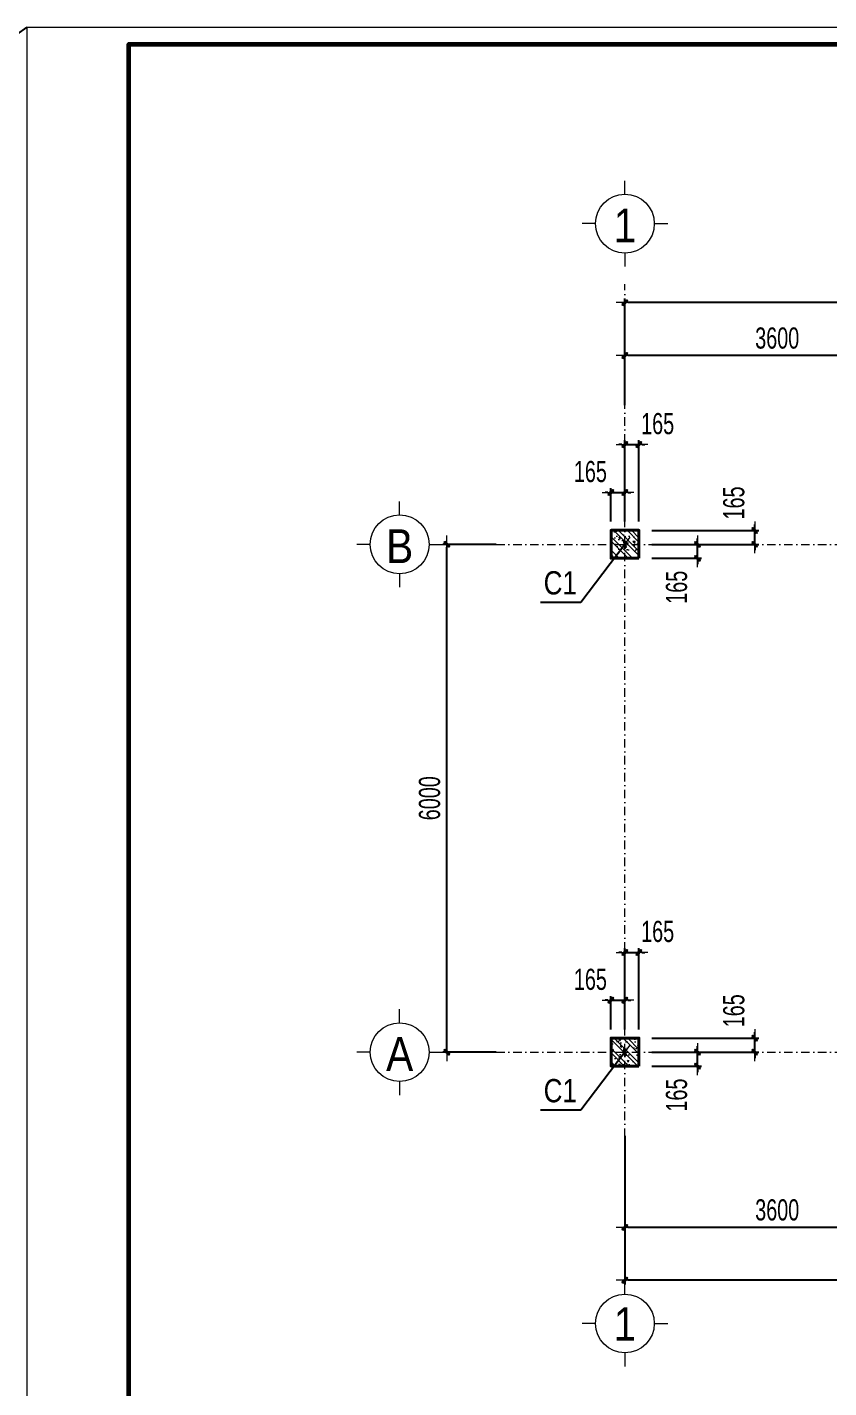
# Model space of a CAD drawing. Header units: millimetres. Extents: x -182770 to 489476, y -561170 to -280028.
# Drawn here: x 73676 to 83150, y -528665 to -512589 of the extents above; entities that cross this region are included whole.
import ezdxf
from ezdxf.enums import TextEntityAlignment as Align

# ---------------------------------------------------------------- set-up
doc = ezdxf.new("R2010")
doc.units = ezdxf.units.MM
doc.header["$MEASUREMENT"] = 0
doc.header["$PDMODE"] = 32
doc.linetypes.add('DASHDOT', pattern=[1, 0.5, -0.25, 0, -0.25])
doc.linetypes.add('HIDDEN', pattern=[0.375, 0.25, -0.125])
doc.layers.get('Defpoints').update_dxf_attribs({"color": 1})
doc.layers.add('KCS_Plotter', color=11, linetype='Continuous', plot=False)
for name, color, linetype, lineweight in [('Khungten_LCDI', 7, 'Continuous', 5), ('LC Dim', 8, 'Continuous', 18), ('LC Hatch', 252, 'Continuous', 9), ('LC ISO', 153, 'Continuous', 13), ('LC MANH DUT', 35, 'HIDDEN', 5), ('LC Net dam2', 6, 'Continuous', 40), ('LC Net manh', 133, 'Continuous', 5), ('LC Net thay', 63, 'Continuous', 25), ('LC Net truc', 79, 'DASHDOT', 13), ('LC Text1', 3, 'Continuous', 20), ('LC Text2', 7, 'Continuous', 25)]:
    doc.layers.add(name, color=color, linetype=linetype, lineweight=lineweight)
doc.styles.add('1', font='vnsimli.shx', dxfattribs={"width": 0.6})
doc.styles.add('HOATBIF', font='hoatbif.shx', dxfattribs={"width": 0.7})
doc.styles.add('Khungten', font='VHAVAN.TTF', dxfattribs={"width": 0.9, "height": 5000})
doc.styles.add('LC 1', font='VHAVANB.TTF')
doc.styles.add('T2', font='VHARIAL.TTF', dxfattribs={"width": 0.8})
doc.styles.add('Title', font='VHBLACK.TTF', dxfattribs={"width": 0.8})
doc.dimstyles.new('1-100', dxfattribs={"dimscale": 100, "dimtxt": 2.5, "dimasz": 0.35, "dimexe": 0.5, "dimexo": 0, "dimgap": 0.8, "dimtad": 1, "dimdec": 0, "dimzin": 0, "dimdsep": 46, "dimtxsty": 'HOATBIF', "dimblk1": 'DOT', "dimblk2": 'DOT', "dimsah": 1, "dimcen": -1, "dimdle": 1, "dimclrd": 256, "dimclre": 256, "dimclrt": 4, "dimadec": 3, "dimazin": 2, "dimtfac": 0.333333, "dimtdec": 0, "dimtix": 1, "dimtmove": 2, "dimatfit": 3, "dimldrblk": 'DOT', "dimfxl": 1, "dimtvp": 0.833333, "dimtolj": 1, "dimtzin": 0, "dimarcsym": 0})
doc.dimstyles.new('1-100$7', dxfattribs={"dimtxt": 230, "dimasz": 300, "dimexe": 50, "dimexo": 300, "dimgap": 80, "dimtad": 1, "dimdec": 3, "dimzin": 12, "dimdsep": 46, "dimtxsty": '1', "dimblk1": 'ARCHTICK', "dimblk2": 'ARCHTICK', "dimsah": 1, "dimcen": 0.09, "dimdle": 160, "dimclrd": 6, "dimclre": 6, "dimclrt": 2, "dimadec": 3, "dimazin": 3, "dimtfac": 1, "dimtdec": 3, "dimtix": 1, "dimtmove": 2, "dimatfit": 3, "dimldrblk": 'DOTSMALL', "dimfxl": 1, "dimtolj": 1, "dimtzin": 15, "dimarcsym": 0})

# ---------------------------------------------------------------- blocks, each defined once
blk = doc.blocks.new('DOT')
at = {"layer": 'LC Dim'}
blk.add_line((-3, 0), (3, 0), dxfattribs=at)
at = {"layer": 'LC Dim', "color": 4}
blk.add_line((-1, -1), (1, 1), dxfattribs=at)
blk.add_lwpolyline([(0.5, 1), (-1, -0.5), (-0.5, -1), (1, 0.5)], close=True, dxfattribs=at)
blk = doc.blocks.new('*D1086')
at = {"layer": 'Defpoints', "color": 0, "ltscale": 2, "transparency": 16777216}
for p in [(80740, -525687), (84340, -525687), (80740, -526769)]:
    blk.add_point(p, dxfattribs=at)
at = {"layer": 'LC Dim', "lineweight": -2, "ltscale": 2, "transparency": 16777216}
for p, q in [((80740, -525687), (80740, -526819)), ((84340, -525687), (84340, -526819)), ((84305, -526769), (80775, -526769))]:
    blk.add_line(p, q, dxfattribs=at)
at = {"layer": 'LC Dim', "lineweight": -2, "ltscale": 2, "transparency": 16777216, "xscale": 35, "yscale": 35, "zscale": 35, "rotation": 180}
blk.add_blockref('DOT', (80740, -526769), dxfattribs=at)
at = {"layer": 'LC Dim', "lineweight": -2, "ltscale": 2, "transparency": 16777216, "xscale": 35, "yscale": 35, "zscale": 35}
blk.add_blockref('DOT', (84340, -526769), dxfattribs=at)
at = {"layer": 'LC Dim', "color": 4, "ltscale": 2, "transparency": 16777216, "insert": (82540, -526564), "char_height": 250, "attachment_point": 5, "style": 'HOATBIF'}
blk.add_mtext('\\A1;3600', dxfattribs=at)
blk = doc.blocks.new('_Dot')
at = {"color": 0, "linetype": 'ByBlock', "lineweight": -2}
blk.add_line((-0.5, 0), (-1, 0), dxfattribs=at)
at = {"color": 0, "linetype": 'ByBlock', "const_width": 0.5}
blk.add_lwpolyline([(-0.25, 0, 1), (0.25, 0, 1)], format="xyb", close=True, dxfattribs=at)
blk = doc.blocks.new('*D1087')
at = {"layer": 'Defpoints', "color": 0, "ltscale": 2, "transparency": 16777216}
for p in [(80740, -525687), (87940, -525687), (80740, -527394)]:
    blk.add_point(p, dxfattribs=at)
at = {"layer": 'LC Dim', "lineweight": -2, "ltscale": 2, "transparency": 16777216}
for p, q in [((80740, -525687), (80740, -527444)), ((87940, -525687), (87940, -527444)), ((87905, -527394), (80775, -527394))]:
    blk.add_line(p, q, dxfattribs=at)
at = {"layer": 'LC Dim', "lineweight": -2, "ltscale": 2, "transparency": 16777216, "xscale": 35, "yscale": 35, "zscale": 35, "rotation": 180}
blk.add_blockref('DOT', (80740, -527394), dxfattribs=at)
at = {"layer": 'LC Dim', "lineweight": -2, "ltscale": 2, "transparency": 16777216, "xscale": 35, "yscale": 35, "zscale": 35}
blk.add_blockref('DOT', (87940, -527394), dxfattribs=at)
at = {"layer": 'LC Dim', "color": 4, "ltscale": 2, "transparency": 16777216, "insert": (84340, -527189), "char_height": 250, "attachment_point": 5, "style": 'HOATBIF'}
blk.add_mtext('\\A1;7200', dxfattribs=at)
blk = doc.blocks.new('TTRUC')
at = {"layer": 'LC ISO'}
for p, q in [((0, 6.95), (0, 10.13)), ((-6.95, 0), (-10.13, 0)), ((6.95, 0), (10.13, 0)), ((0, -6.95), (0, -10.13))]:
    blk.add_line(p, q, dxfattribs=at)
at = {"layer": 'LC Net manh'}
blk.add_circle((0, 0), 6.95, dxfattribs=at)
blk = doc.blocks.new('*D1089')
at = {"layer": 'Defpoints', "color": 0, "ltscale": 2, "transparency": 16777216}
for p in [(80740, -516468), (80740, -517056), (84340, -517056)]:
    blk.add_point(p, dxfattribs=at)
at = {"layer": 'LC Dim', "lineweight": -2, "ltscale": 2, "transparency": 16777216}
for p, q in [((80740, -517056), (80740, -516418)), ((84305, -516468), (80775, -516468)), ((84340, -517056), (84340, -516418))]:
    blk.add_line(p, q, dxfattribs=at)
at = {"layer": 'LC Dim', "lineweight": -2, "ltscale": 2, "transparency": 16777216, "xscale": 35, "yscale": 35, "zscale": 35, "rotation": 180}
blk.add_blockref('DOT', (80740, -516468), dxfattribs=at)
at = {"layer": 'LC Dim', "lineweight": -2, "ltscale": 2, "transparency": 16777216, "xscale": 35, "yscale": 35, "zscale": 35}
blk.add_blockref('DOT', (84340, -516468), dxfattribs=at)
at = {"layer": 'LC Dim', "color": 4, "ltscale": 2, "transparency": 16777216, "insert": (82540, -516263), "char_height": 250, "attachment_point": 5, "style": 'HOATBIF'}
blk.add_mtext('\\A1;3600', dxfattribs=at)
blk = doc.blocks.new('*D1090')
at = {"layer": 'Defpoints', "color": 0, "ltscale": 2, "transparency": 16777216}
for p in [(80740, -515843), (80740, -517056), (87940, -517056)]:
    blk.add_point(p, dxfattribs=at)
at = {"layer": 'LC Dim', "lineweight": -2, "ltscale": 2, "transparency": 16777216}
for p, q in [((80740, -517056), (80740, -515793)), ((87905, -515843), (80775, -515843)), ((87940, -517056), (87940, -515793))]:
    blk.add_line(p, q, dxfattribs=at)
at = {"layer": 'LC Dim', "lineweight": -2, "ltscale": 2, "transparency": 16777216, "xscale": 35, "yscale": 35, "zscale": 35, "rotation": 180}
blk.add_blockref('DOT', (80740, -515843), dxfattribs=at)
at = {"layer": 'LC Dim', "lineweight": -2, "ltscale": 2, "transparency": 16777216, "xscale": 35, "yscale": 35, "zscale": 35}
blk.add_blockref('DOT', (87940, -515843), dxfattribs=at)
at = {"layer": 'LC Dim', "color": 4, "ltscale": 2, "transparency": 16777216, "insert": (84340, -515638), "char_height": 250, "attachment_point": 5, "style": 'HOATBIF'}
blk.add_mtext('\\A1;7200', dxfattribs=at)
blk = doc.blocks.new('*D1092')
at = {"layer": 'Defpoints', "color": 0, "ltscale": 2, "transparency": 16777216}
for p in [(78637, -518699), (79220, -518699), (79220, -524699)]:
    blk.add_point(p, dxfattribs=at)
at = {"layer": 'LC Dim', "lineweight": -2, "ltscale": 2, "transparency": 16777216}
for p, q in [((79220, -518699), (78587, -518699)), ((78637, -524664), (78637, -518734)), ((79220, -524699), (78587, -524699))]:
    blk.add_line(p, q, dxfattribs=at)
at = {"layer": 'LC Dim', "lineweight": -2, "ltscale": 2, "transparency": 16777216, "xscale": 35, "yscale": 35, "zscale": 35}
for p, rotation in [((78637, -518699), 90), ((78637, -524699), 270)]:
    blk.add_blockref('DOT', p, dxfattribs=dict(at, rotation=rotation))
at = {"layer": 'LC Dim', "color": 4, "ltscale": 2, "transparency": 16777216, "insert": (78432, -521699), "char_height": 250, "attachment_point": 5, "rotation": 90, "style": 'HOATBIF'}
blk.add_mtext('\\A1;6000', dxfattribs=at)
blk = doc.blocks.new('kakaka')
at = {"layer": 'LC Hatch', "ltscale": 2}
h = blk.add_hatch(dxfattribs=at)
h.set_pattern_fill('BTCT', color=256, scale=20, angle=90)
h.set_pattern_definition([(140, (37650.13, -378709.94), (12.55043, 143.45204), [15, -165]), (85, (37650.13, -378709.94), (-150.43843, -27.75027), [12, -132]), (190.4514, (37651.18, -378697.99), (-137.88791, 115.70188), [12.74804, -140.22842]), (136.1842, (37610.13, -378709.94), (33.1038, 213.4482), [22.5, -247.5]), (186.6356, (37612.9, -378692.16), (-194.82357, 186.93254), [19.12206, -210.3426]), (81.1842, (37610.13, -378709.94), (-194.82372, 186.9324), [18, -198]), (111, (37620.13, -378689.94), (80.52378, 119.38141), [15, -165]), (56, (37620.13, -378689.94), (-145.03001, 48.66307), [12, -132]), (161.4514, (37626.85, -378680), (-64.5061, 168.04453), [12.74804, -140.22842]), (127.5, (37650.135, -378709.945), (-66.57877, 2.431971), [0, -130.4, 0, -134, 0, -132.5]), (97.5, (37650.135, -378709.945), (-78.882342, 52.613907), [0, -76.4, 0, -127.4, 0, -50.5]), (57.5, (37650.135, -378754.545), (4.510974, 106.764487), [0, -50, 0, -156, 0, -207]), (47.5, (37650.135, -378774.545), (-20.020996, 116.637234), [0, -65, 0, -103.6, 0, -147]), (135, (37650.135, -378709.945), (-53.03301, -53.03301), []), (135, (37650.135, -378674.59), (-53.03301, -53.03301), [])])
h.paths.add_polyline_path([(76248, -223824), (76248, -223604), (76028, -223604), (76028, -223824)])
at = {"layer": 'LC MANH DUT', "ltscale": 100}
blk.add_lwpolyline([(76248, -223824), (76248, -223604), (76028, -223604), (76028, -223824)], close=True, dxfattribs=at)
at = {"layer": 'LC Net dam2', "ltscale": 5}
blk.add_lwpolyline([(76248, -223824), (76248, -223604), (76028, -223604), (76028, -223824)], close=True, dxfattribs=at)
blk = doc.blocks.new('*D1032')
at = {"layer": 'Defpoints', "color": 0, "ltscale": 2, "transparency": 16777216}
for p in [(80740, -518086), (80575, -518430), (80740, -518430)]:
    blk.add_point(p, dxfattribs=at)
at = {"layer": 'LC Dim', "lineweight": -2, "ltscale": 2, "transparency": 16777216}
for p, q in [((80540, -518086), (80505, -518086)), ((80575, -518430), (80575, -518036)), ((80575, -518086), (80740, -518086)), ((80740, -518430), (80740, -518036)), ((80775, -518086), (80810, -518086))]:
    blk.add_line(p, q, dxfattribs=at)
at = {"layer": 'LC Dim', "lineweight": -2, "ltscale": 2, "transparency": 16777216, "xscale": 35, "yscale": 35, "zscale": 35}
blk.add_blockref('DOT', (80575, -518086), dxfattribs=at)
at = {"layer": 'LC Dim', "lineweight": -2, "ltscale": 2, "transparency": 16777216, "xscale": 35, "yscale": 35, "zscale": 35, "rotation": 180}
blk.add_blockref('DOT', (80740, -518086), dxfattribs=at)
at = {"layer": 'LC Dim', "color": 4, "ltscale": 2, "transparency": 16777216, "insert": (80332, -517840), "char_height": 250, "attachment_point": 5, "style": 'HOATBIF'}
blk.add_mtext('\\A1;165', dxfattribs=at)
blk = doc.blocks.new('*D1033')
at = {"layer": 'Defpoints', "color": 0, "ltscale": 2, "transparency": 16777216}
for p in [(80905, -517520), (80740, -518430), (80905, -518430)]:
    blk.add_point(p, dxfattribs=at)
at = {"layer": 'LC Dim', "lineweight": -2, "ltscale": 2, "transparency": 16777216}
for p, q in [((80740, -518430), (80740, -517470)), ((80905, -518430), (80905, -517470)), ((80705, -517520), (80670, -517520)), ((80740, -517520), (80905, -517520)), ((80940, -517520), (80975, -517520))]:
    blk.add_line(p, q, dxfattribs=at)
at = {"layer": 'LC Dim', "lineweight": -2, "ltscale": 2, "transparency": 16777216, "xscale": 35, "yscale": 35, "zscale": 35}
blk.add_blockref('DOT', (80740, -517520), dxfattribs=at)
at = {"layer": 'LC Dim', "lineweight": -2, "ltscale": 2, "transparency": 16777216, "xscale": 35, "yscale": 35, "zscale": 35, "rotation": 180}
blk.add_blockref('DOT', (80905, -517520), dxfattribs=at)
at = {"layer": 'LC Dim', "color": 4, "ltscale": 2, "transparency": 16777216, "insert": (81127, -517274), "char_height": 250, "attachment_point": 5, "style": 'HOATBIF'}
blk.add_mtext('\\A1;165', dxfattribs=at)
blk = doc.blocks.new('*D1034')
at = {"layer": 'Defpoints', "color": 0, "ltscale": 2, "transparency": 16777216}
for p in [(81058, -518699), (81597, -518699), (81058, -518864)]:
    blk.add_point(p, dxfattribs=at)
at = {"layer": 'LC Dim', "lineweight": -2, "ltscale": 2, "transparency": 16777216}
for p, q in [((81058, -518699), (81647, -518699)), ((81597, -518664), (81597, -518629)), ((81597, -518864), (81597, -518699)), ((81058, -518864), (81647, -518864)), ((81597, -518899), (81597, -518934))]:
    blk.add_line(p, q, dxfattribs=at)
at = {"layer": 'LC Dim', "lineweight": -2, "ltscale": 2, "transparency": 16777216, "xscale": 35, "yscale": 35, "zscale": 35}
for p, rotation in [((81597, -518699), 270), ((81597, -518864), 90)]:
    blk.add_blockref('DOT', p, dxfattribs=dict(at, rotation=rotation))
at = {"layer": 'LC Dim', "color": 4, "ltscale": 2, "transparency": 16777216, "insert": (81351, -519206), "char_height": 250, "attachment_point": 5, "rotation": 90, "style": 'HOATBIF'}
blk.add_mtext('\\A1;165', dxfattribs=at)
blk = doc.blocks.new('*D1035')
at = {"layer": 'Defpoints', "color": 0, "ltscale": 2, "transparency": 16777216}
for p in [(81058, -518534), (82274, -518534), (81058, -518699)]:
    blk.add_point(p, dxfattribs=at)
at = {"layer": 'LC Dim', "lineweight": -2, "ltscale": 2, "transparency": 16777216}
for p, q in [((81058, -518534), (82324, -518534)), ((82274, -518499), (82274, -518464)), ((82274, -518699), (82274, -518534)), ((81058, -518699), (82324, -518699)), ((82274, -518734), (82274, -518769))]:
    blk.add_line(p, q, dxfattribs=at)
at = {"layer": 'LC Dim', "lineweight": -2, "ltscale": 2, "transparency": 16777216, "xscale": 35, "yscale": 35, "zscale": 35}
for p, rotation in [((82274, -518534), 270), ((82274, -518699), 90)]:
    blk.add_blockref('DOT', p, dxfattribs=dict(at, rotation=rotation))
at = {"layer": 'LC Dim', "color": 4, "ltscale": 2, "transparency": 16777216, "insert": (82028, -518210), "char_height": 250, "attachment_point": 5, "rotation": 90, "style": 'HOATBIF'}
blk.add_mtext('\\A1;165', dxfattribs=at)
blk = doc.blocks.new('*D1036')
at = {"layer": 'Defpoints', "color": 0, "ltscale": 2, "transparency": 16777216}
for p in [(80740, -524086), (80575, -524430), (80740, -524430)]:
    blk.add_point(p, dxfattribs=at)
at = {"layer": 'LC Dim', "lineweight": -2, "ltscale": 2, "transparency": 16777216}
for p, q in [((80575, -524430), (80575, -524036)), ((80740, -524430), (80740, -524036)), ((80540, -524086), (80505, -524086)), ((80575, -524086), (80740, -524086)), ((80775, -524086), (80810, -524086))]:
    blk.add_line(p, q, dxfattribs=at)
at = {"layer": 'LC Dim', "lineweight": -2, "ltscale": 2, "transparency": 16777216, "xscale": 35, "yscale": 35, "zscale": 35}
blk.add_blockref('DOT', (80575, -524086), dxfattribs=at)
at = {"layer": 'LC Dim', "lineweight": -2, "ltscale": 2, "transparency": 16777216, "xscale": 35, "yscale": 35, "zscale": 35, "rotation": 180}
blk.add_blockref('DOT', (80740, -524086), dxfattribs=at)
at = {"layer": 'LC Dim', "color": 4, "ltscale": 2, "transparency": 16777216, "insert": (80332, -523840), "char_height": 250, "attachment_point": 5, "style": 'HOATBIF'}
blk.add_mtext('\\A1;165', dxfattribs=at)
blk = doc.blocks.new('*D1037')
at = {"layer": 'Defpoints', "color": 0, "ltscale": 2, "transparency": 16777216}
for p in [(80905, -523520), (80740, -524430), (80905, -524430)]:
    blk.add_point(p, dxfattribs=at)
at = {"layer": 'LC Dim', "lineweight": -2, "ltscale": 2, "transparency": 16777216}
for p, q in [((80705, -523520), (80670, -523520)), ((80740, -524430), (80740, -523470)), ((80740, -523520), (80905, -523520)), ((80905, -524430), (80905, -523470)), ((80940, -523520), (80975, -523520))]:
    blk.add_line(p, q, dxfattribs=at)
at = {"layer": 'LC Dim', "lineweight": -2, "ltscale": 2, "transparency": 16777216, "xscale": 35, "yscale": 35, "zscale": 35}
blk.add_blockref('DOT', (80740, -523520), dxfattribs=at)
at = {"layer": 'LC Dim', "lineweight": -2, "ltscale": 2, "transparency": 16777216, "xscale": 35, "yscale": 35, "zscale": 35, "rotation": 180}
blk.add_blockref('DOT', (80905, -523520), dxfattribs=at)
at = {"layer": 'LC Dim', "color": 4, "ltscale": 2, "transparency": 16777216, "insert": (81127, -523274), "char_height": 250, "attachment_point": 5, "style": 'HOATBIF'}
blk.add_mtext('\\A1;165', dxfattribs=at)
blk = doc.blocks.new('*D1038')
at = {"layer": 'Defpoints', "color": 0, "ltscale": 2, "transparency": 16777216}
for p in [(81058, -524699), (81597, -524699), (81058, -524864)]:
    blk.add_point(p, dxfattribs=at)
at = {"layer": 'LC Dim', "lineweight": -2, "ltscale": 2, "transparency": 16777216}
for p, q in [((81058, -524699), (81647, -524699)), ((81597, -524664), (81597, -524629)), ((81597, -524864), (81597, -524699)), ((81058, -524864), (81647, -524864)), ((81597, -524899), (81597, -524934))]:
    blk.add_line(p, q, dxfattribs=at)
at = {"layer": 'LC Dim', "lineweight": -2, "ltscale": 2, "transparency": 16777216, "xscale": 35, "yscale": 35, "zscale": 35}
for p, rotation in [((81597, -524699), 270), ((81597, -524864), 90)]:
    blk.add_blockref('DOT', p, dxfattribs=dict(at, rotation=rotation))
at = {"layer": 'LC Dim', "color": 4, "ltscale": 2, "transparency": 16777216, "insert": (81351, -525206), "char_height": 250, "attachment_point": 5, "rotation": 90, "style": 'HOATBIF'}
blk.add_mtext('\\A1;165', dxfattribs=at)
blk = doc.blocks.new('*D1039')
at = {"layer": 'Defpoints', "color": 0, "ltscale": 2, "transparency": 16777216}
for p in [(81058, -524534), (82274, -524534), (81058, -524699)]:
    blk.add_point(p, dxfattribs=at)
at = {"layer": 'LC Dim', "lineweight": -2, "ltscale": 2, "transparency": 16777216}
for p, q in [((81058, -524534), (82324, -524534)), ((82274, -524499), (82274, -524464)), ((82274, -524699), (82274, -524534)), ((81058, -524699), (82324, -524699)), ((82274, -524734), (82274, -524769))]:
    blk.add_line(p, q, dxfattribs=at)
at = {"layer": 'LC Dim', "lineweight": -2, "ltscale": 2, "transparency": 16777216, "xscale": 35, "yscale": 35, "zscale": 35}
for p, rotation in [((82274, -524534), 270), ((82274, -524699), 90)]:
    blk.add_blockref('DOT', p, dxfattribs=dict(at, rotation=rotation))
at = {"layer": 'LC Dim', "color": 4, "ltscale": 2, "transparency": 16777216, "insert": (82028, -524210), "char_height": 250, "attachment_point": 5, "rotation": 90, "style": 'HOATBIF'}
blk.add_mtext('\\A1;165', dxfattribs=at)
blk = doc.blocks.new('lcdi fix')
at = {"layer": 'Defpoints', "lineweight": 0}
blk.add_lwpolyline([(-1200, -14850), (-1200, 14850), (40800, 14850), (40800, -14850)], close=True, dxfattribs=at)
at = {"layer": 'Khungten_LCDI', "color": 5, "lineweight": 60}
blk.add_lwpolyline([(0, -14650), (0, 14650), (40600, 14650), (40600, -14650)], close=True, dxfattribs=at)
at = {"color": 7, "style": 'Khungten', "width": 0.8}
for tag, p in [('REVISION', (39499, -10746)), ('NGAYHT', (39546, -11609))]:
    blk.add_attdef(tag, text='', height=200, dxfattribs=at).set_placement(p, align=Align.CENTER)
at = {"layer": 'LC Text1', "color": 3, "style": 'LC 1', "width": 1.834006}
for tag, p, p2 in [('TENBANVE1', (36913, -8886), (40339, -8886)), ('TENBANVE2', (36913, -9562), (40339, -9562))]:
    blk.add_attdef(tag, text='', height=250, dxfattribs=at).set_placement(p, p2, align=Align.FIT)
at = {"layer": 'LC Text1', "style": 'Title', "width": 0.7}
blk.add_attdef('SOBANVE', text='', height=250, dxfattribs=at).set_placement((39562, -13896), align=Align.CENTER)

msp = doc.modelspace()

# ---------------------------------------------------------------- linework, layer by layer
at = {"layer": 'KCS_Plotter'}
msp.add_line((12950.4, -555530.5), (73676.1, -512588.8), dxfattribs=at)
at = {"layer": 'LC Net truc', "ltscale": 200}
for p, q in [((80740.3, -526301.7), (80740.3, -515623.7)), ((79219.9, -518699.1), (89069.4, -518699.1)), ((79219.9, -524699.1), (89069.4, -524699.1))]:
    msp.add_line(p, q, dxfattribs=at)

# ---------------------------------------------------------------- block references
at = {"layer": 'LC Dim', "xscale": 1.5, "yscale": 1.5, "zscale": 1.5}
for p in [(-33466.1, -183127.4), (-33466.1, -189127.4)]:
    msp.add_blockref('kakaka', p, dxfattribs=at)
at = {"layer": 'LC ISO', "xscale": 50, "yscale": 50, "zscale": 50, "rotation": 180}
for p in [(80740.3, -514909.6), (78077.8, -518699.1), (78077.8, -524699.1)]:
    msp.add_blockref('TTRUC', p, dxfattribs=at)
at = {"layer": 'LC ISO', "xscale": 50, "yscale": 50, "zscale": 50}
msp.add_blockref('TTRUC', (80740.3, -527905.2), dxfattribs=at)
at = {"layer": 'LC Net thay'}
msp.add_blockref('lcdi fix', (74876.1, -527438.8), dxfattribs=at)

# ---------------------------------------------------------------- texts
at = {"layer": 'LC Text1', "ltscale": 0.2, "style": 'LC 1', "width": 0.9}
for s, height, p in [('1', 400, (80740.3, -515251.3)), ('b', 400, (78077.8, -519040.7)), ('a', 400, (78077.8, -525040.7)), ('1', 394.6, (80740.3, -528226.2))]:
    msp.add_text(s, height=height, dxfattribs=at).set_placement(p, align=Align.BOTTOM_CENTER)
at = {"layer": 'LC Text2', "style": 'T2', "width": 0.8}
for p in [(79779.9, -519291.2), (79779.9, -525291.2)]:
    msp.add_text('c1', height=275, dxfattribs=at).set_placement(p)

# ---------------------------------------------------------------- dimensions: what is measured, and where the dimension line sits
at = {"layer": 'LC Dim', "ltscale": 2}
for base, p1, p2, picture, middle in [((80740.3, -515843), (87940.3, -517056.1), (80740.3, -517056.1), '*D1090', (84340.3, -515638)), ((80740.3, -527393.6), (87940.3, -525687.5), (80740.3, -525687.5), '*D1087', (84340.3, -527188.6))]:
    dim = msp.add_linear_dim(base=base, p1=p1, p2=p2, dimstyle='1-100', dxfattribs=at)
    dim.commit()
    dim.dimension.update_dxf_attribs({"geometry": picture, "text_midpoint": middle})
dim = msp.add_linear_dim(base=(80740.3, -516468), p1=(84340.3, -517056.1), p2=(80740.3, -517056.1), angle=180, dimstyle='1-100', override={"dimscale": 100}, dxfattribs=at)
dim.commit()
dim.dimension.update_dxf_attribs({"geometry": '*D1089', "text_midpoint": (82540.3, -516263)})
for base, p1, p2, picture, middle in [((80905.3, -517519.8), (80740.3, -518430.2), (80905.3, -518430.2), '*D1033', (81126.6, -517273.8)), ((80740.3, -518086.2), (80575.3, -518430.2), (80740.3, -518430.2), '*D1032', (80331.8, -517840.2)), ((80905.3, -523519.8), (80740.3, -524430.2), (80905.3, -524430.2), '*D1037', (81126.6, -523273.8)), ((80740.3, -524086.2), (80575.3, -524430.2), (80740.3, -524430.2), '*D1036', (80331.8, -523840.2))]:
    dim = msp.add_linear_dim(base=base, p1=p1, p2=p2, dimstyle='1-100', dxfattribs=at)
    dim.commit()
    dim.dimension.update_dxf_attribs({"geometry": picture, "text_midpoint": middle, "dimtype": 160})
for base, p1, p2, picture, middle in [((82274.3, -518534.1), (81057.6, -518699.1), (81057.6, -518534.1), '*D1035', (82028.3, -518210.2)), ((81596.8, -518699.1), (81057.6, -518864.1), (81057.6, -518699.1), '*D1034', (81350.8, -519205.7)), ((82274.3, -524534.1), (81057.6, -524699.1), (81057.6, -524534.1), '*D1039', (82028.3, -524210.2)), ((81596.8, -524699.1), (81057.6, -524864.1), (81057.6, -524699.1), '*D1038', (81350.8, -525205.7))]:
    dim = msp.add_linear_dim(base=base, p1=p1, p2=p2, angle=90, dimstyle='1-100', dxfattribs=at)
    dim.commit()
    dim.dimension.update_dxf_attribs({"geometry": picture, "text_midpoint": middle, "dimtype": 160})
for base, p1, p2, angle, picture, middle in [((78636.9, -518699.1), (79219.9, -524699.1), (79219.9, -518699.1), 90, '*D1092', (78431.9, -521699.1)), ((80740.3, -526768.6), (84340.3, -525687.5), (80740.3, -525687.5), 180, '*D1086', (82540.3, -526563.6))]:
    dim = msp.add_linear_dim(base=base, p1=p1, p2=p2, angle=angle, dimstyle='1-100', dxfattribs=at)
    dim.commit()
    dim.dimension.update_dxf_attribs({"geometry": picture, "text_midpoint": middle})

# ---------------------------------------------------------------- leaders
for points in [[(80740.3, -518699.1), (80219, -519385.8), (79743.1, -519385.8)], [(80740.3, -524699.1), (80219, -525385.8), (79743.1, -525385.8)]]:
    msp.add_leader(points, dimstyle='1-100$7', override={"dimscale": 100, "dimtxt": 2.5, "dimasz": 0.35, "dimexe": 0.5, "dimexo": 0, "dimgap": 0.8, "dimdec": 0, "dimzin": 0, "dimtxsty": 'HOATBIF', "dimcen": -1, "dimdle": 1, "dimclrd": 256, "dimclre": 256, "dimclrt": 4, "dimazin": 2, "dimtfac": 0.333333, "dimtdec": 0, "dimldrblk": 'DOT', "dimtvp": 0.833333, "dimtzin": 0}, dxfattribs=at)

doc.saveas('drawing.dxf')
